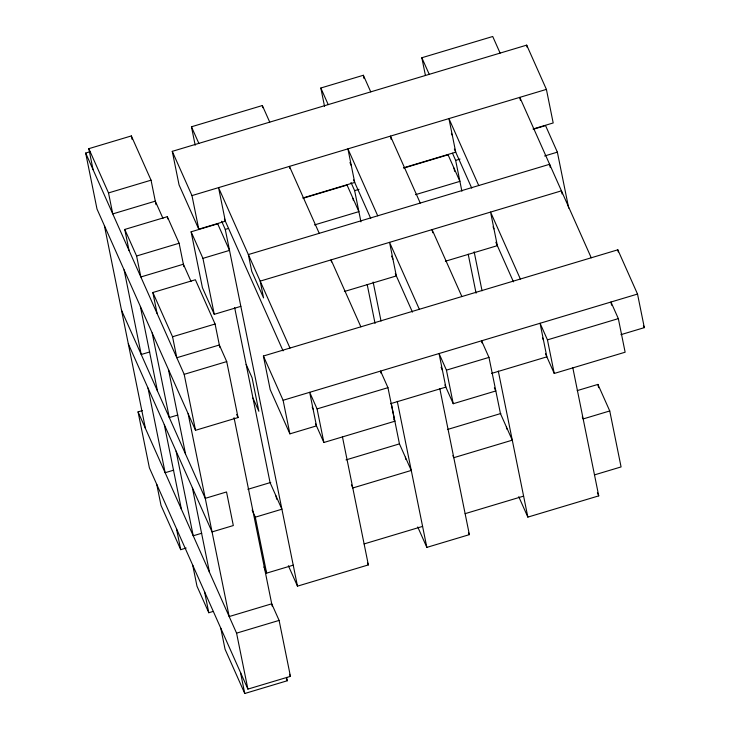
<?xml version="1.0" encoding="UTF-8"?>
<svg xmlns="http://www.w3.org/2000/svg" width="730" height="730" viewBox="0 0 730 730"><rect width="100%" height="100%" fill="white"/><g stroke="black" fill="none" stroke-linecap="round" stroke-linejoin="round"><path stroke-width="1.09" d="M93.066 169.652L88.814 148.674L131.345 135.926L151.046 180.182L156.01 204.701M219.83 347.425L215.085 324.01L195.385 279.754L152.853 292.502L172.554 336.758L176.806 357.737L219.338 344.998L226.72 361.587L238.053 417.551L195.521 430.298L96.999 209.017L85.675 153.063L90.036 151.749M195.184 145.197L191.461 126.783L262.344 105.54L269.735 122.138M324.558 106.425L320.826 88.011L363.357 75.272L370.749 91.861M425.344 75.071L421.84 57.743L492.723 36.5L500.114 53.098M289.983 348.055L218.553 187.628L225.351 221.208L198.77 229.174L179.06 184.918L172.271 151.347L526.695 45.132L546.405 89.388L553.194 122.959L532.991 129.018M88.814 148.674L108.514 192.921L151.046 180.182M172.271 151.347L191.972 195.594L546.405 89.388M129.018 250.417L124.775 229.439L167.307 216.691L179.124 243.245L183.869 266.651M302.731 198.022L354.716 182.436L347.918 148.865L377.72 215.797M403.745 167.745L455.73 152.168L448.932 118.598L478.734 185.529M240.845 306.354L214.264 314.32L202.438 287.766L191.114 231.802L218.379 223.636M303.443 198.149L347.06 185.073L358.886 211.627L314.484 224.931M403.772 168.082L448.485 154.678M533.548 129.192L545.547 125.596L557.364 152.15L568.688 208.105M124.775 229.439L136.601 255.993L179.124 243.245M221.637 221.236L225.269 229.412L228.545 228.426M351.002 182.473L354.643 190.639L359.005 189.335M452.472 153.218L455.648 160.372L460.01 159.067M191.114 231.802L202.94 258.356L229.521 250.39L217.695 223.836M415.498 194.664L459.9 181.359L448.074 154.806M544.607 155.974L557.364 152.15M172.554 336.758L215.085 324.01M344.359 291.507L396.344 275.931L389.546 242.351L419.349 309.292M445.373 261.24L497.349 245.663L490.56 212.083L520.362 279.024M149.732 351.96L141.218 354.506L124.091 269.872M85.675 153.063L184.188 374.335L226.72 361.587M380.996 373.167L380.567 371.068L387.959 387.666L394.757 421.246L323.865 442.49L317.076 408.909L309.684 392.311L316.482 425.891L289.901 433.857L270.191 389.601L263.402 356.021L617.826 249.815L637.527 294.062L644.325 327.642L620.938 334.65M188.13 413.7L229.183 616.558L271.715 603.81L279.106 620.409L290.43 676.363L247.899 689.111L149.385 467.83L138.052 411.875L142.414 410.57M177.81 415.023L169.296 417.569L152.168 332.935M263.402 356.021L283.103 400.277L637.527 294.062M317.076 408.909L387.959 387.666M390.614 403.672L445.848 387.119L439.049 353.548L446.441 370.137L488.972 357.399L500.461 413.618L512.277 440.172L453.795 457.692L452.892 455.657M491.628 373.404L546.861 356.851L540.063 323.271L547.454 339.87L618.337 318.627L625.135 352.207L554.243 373.45L545.483 353.767M173.658 470.175L165.144 472.721L148.017 388.086M444.889 384.975L453.239 403.717L495.77 390.97L494.374 387.849M247.862 489.31L270.757 482.448M346.011 459.9L399.447 443.886L411.264 470.439L352.791 487.969L351.422 484.902M447.426 429.505L500.871 413.49M577.202 390.614L597.925 384.409L609.751 410.963L621.075 466.926L594.494 474.883M201.736 533.238L193.222 535.793L176.094 451.149M252.133 510.024L255.317 517.178L281.899 509.211L270.082 482.658L234.659 307.64M609.751 410.963L583.17 418.929L582.257 416.885M156.768 484.428L161.02 505.416L180.721 549.672L186.177 548.038M263.913 567.009L266.642 573.132L293.223 565.166M364.115 543.923L422.597 526.403M465.129 513.655L523.611 496.126M192.729 565.193L196.981 586.181L208.798 612.735L213.16 611.43M288.377 565.732L297.475 586.154L368.358 564.911L342.416 436.704M417.743 526.96L426.84 547.39L469.372 534.643L439.816 388.597M518.756 496.692L527.854 517.114L598.737 495.871L572.794 367.665M138.052 411.875L236.575 633.147L279.106 620.409M220.807 628.256L225.059 649.244L244.76 693.5L287.291 680.752L286.616 677.413M643.413 325.58L644.325 327.642M591.245 257.781L519.815 97.355L520.453 100.503M618.337 318.627L610.946 302.028L611.585 305.176M421.84 57.743L429.231 74.341M451.414 133.325L452.326 135.379M493.042 226.829L493.955 228.873M542.545 338.008L543.458 340.061M454.352 149.084L471.744 188.139M495.843 242.269L513.455 281.835M597.377 492.805L598.737 495.871M420.252 203.059L390.45 136.118L391.088 139.266M461.88 296.544L432.078 229.612L432.717 232.761M488.972 357.399L481.581 340.8L482.01 342.899M320.826 88.011L328.217 104.609M349.944 162.562L351.322 165.655M391.581 256.075L392.941 259.141M441.075 367.245L442.453 370.338M353.585 179.89L370.73 218.407M395.295 273.586L412.45 312.102M468.459 532.599L469.372 534.643M319.238 233.326L289.436 166.385L289.865 168.484M360.866 326.812L331.064 259.88L331.493 261.979M393.826 419.157L394.757 421.246M191.461 126.783L198.852 143.381M312.166 407.039L313.079 409.101M224.429 219.146L283.076 350.874M315.524 423.747L323.865 442.49M367.455 562.866L368.358 564.911M246.156 364.443L252.06 377.72L258.858 411.291L252.945 398.014M162.972 218.407L155.298 201.161L112.767 213.908L108.514 192.921M191.05 281.47L183.376 264.233L140.844 276.971L136.601 255.993M236.666 414.439L238.053 417.551M289.509 674.292L290.43 676.363M286.37 678.699L287.291 680.752M121.518 310.25L205.258 498.344L226.528 491.965L233.317 525.545L212.056 531.914L128.316 343.83M617.826 249.815L618.264 251.978M562.082 193.988L561.443 190.84L260.181 281.123L263.576 297.913L251.75 271.359L248.355 254.569L549.617 164.286L550.256 167.435M597.925 384.409L598.591 387.703M526.695 45.132L527.133 47.295M547.454 339.87L554.243 373.45M455.648 160.372L461.898 191.233M474.153 251.786L482.046 290.805M498.298 371.077L527.854 517.114M453.987 168.082L454.653 171.368M506.374 426.895L506.812 429.085M468.195 254.195L476.079 293.177M446.441 370.137L453.239 403.717M363.357 75.272L364.014 78.521M354.643 190.639L360.958 221.856M373.139 282.054L381.042 321.072M397.284 401.345L426.84 547.39M352.973 198.35L353.42 200.54M405.36 457.162L405.798 459.362M367.181 284.463L375.065 323.445M391.335 403.799L399.447 443.886M262.344 105.54L262.782 107.702M283.103 400.277L289.901 433.857M225.269 229.412L297.475 586.154M275.995 495.935L276.661 499.22M191.972 195.594L198.77 229.174M202.94 258.356L214.264 314.32M255.317 517.178L266.642 573.132M234.038 417.651L272.171 606.064M167.307 216.691L167.754 218.918M184.188 374.335L195.521 430.298M236.575 633.147L247.899 689.111M240.508 672.512L244.76 693.5M131.345 135.926L132.02 139.266M152.853 292.502L157.096 313.48M168.429 369.444L185.557 454.087M192.355 487.658L209.483 572.302M204.555 591.747L208.798 612.735M140.352 306.381L157.479 391.024M164.277 424.595L181.405 509.239M176.477 528.684L180.721 549.672M104.39 225.616L145.443 428.474"/></g></svg>
